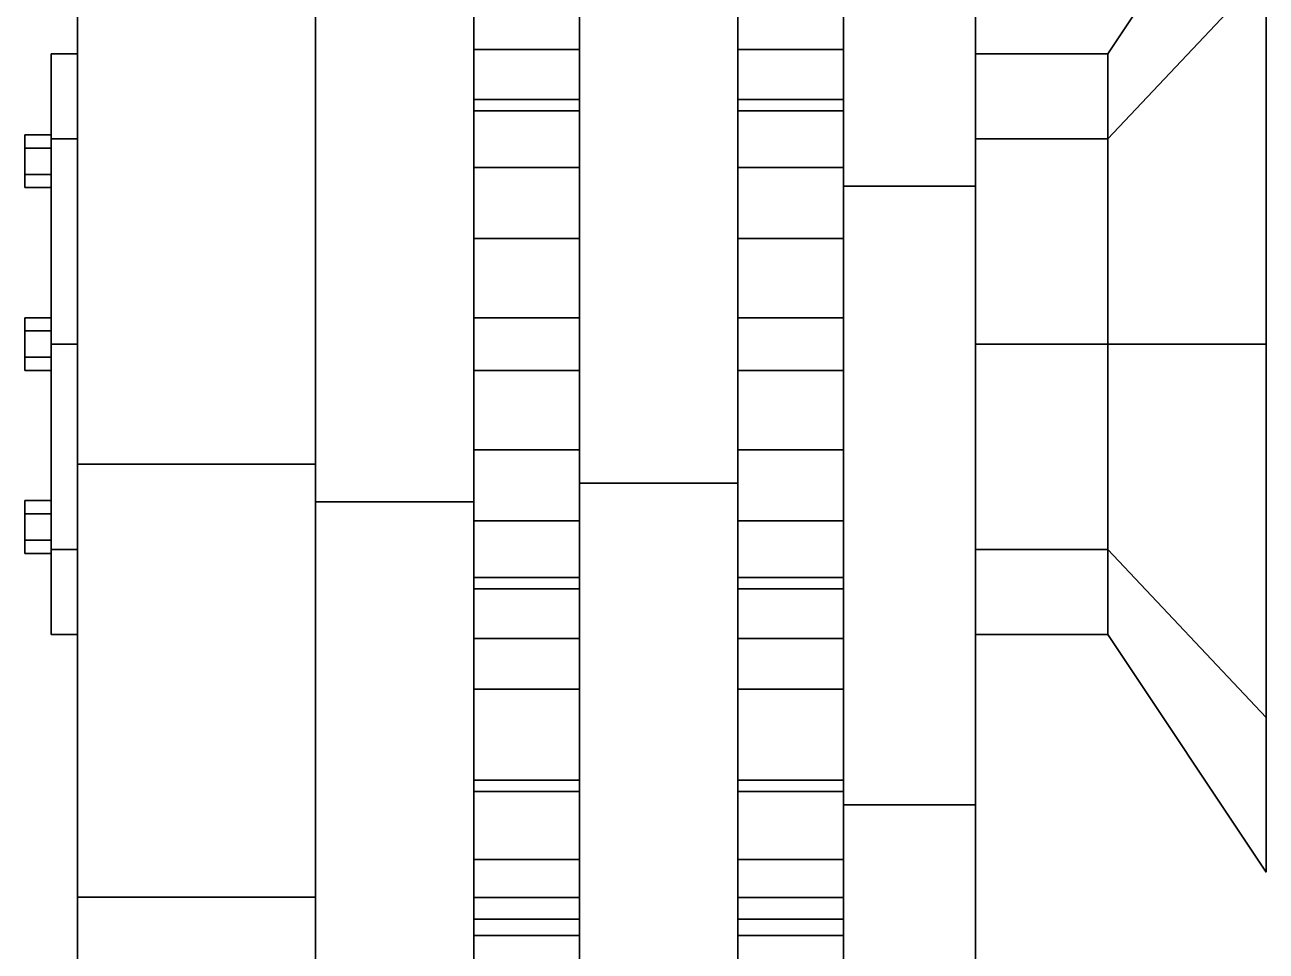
# Model space of a CAD drawing. Extents: x -1.19 to 1.19, y -0.47 to 0.47.
# Drawn here: x -1.19 to -0.72, y -0.23 to 0.121 of the extents above; entities that cross this region are included whole.
import ezdxf

# ---------------------------------------------------------------- set-up
doc = ezdxf.new("R2010")
doc.units = 0
doc.layers.add('WHEELS', color=2, linetype='CONTINUOUS')

msp = doc.modelspace()

# ---------------------------------------------------------------- linework, layer by layer
at = {"layer": 'WHEELS'}
for points in [[(-0.83, 0.11), (-0.83, 0.07778, -0.07778), (-0.83, 0.27504, -0.31741), (-0.83, 0.40299, -0.11833)], [(-0.83, 0.11), (-0.83, 0.11), (-0.83, 0.40299, -0.11833), (-0.83, 0.40299, 0.11833)], [(-0.83, 0.07778, 0.07778), (-0.83, 0.11), (-0.83, 0.40299, 0.11833), (-0.83, 0.27504, 0.31741)], [(-1.17, 0.07778, -0.07778), (-1.17, 0.11), (-1.17, 0.32), (-1.17, 0.2692, -0.17301)], [(-1.17, 0.11), (-1.17, 0.07778, 0.07778), (-1.17, 0.2692, 0.17301), (-1.17, 0.32)], [(-0.83, 0.27504, -0.31741), (-0.83, 0.05977, -0.41573), (-0.88, 0.05977, -0.41573), (-0.88, 0.27504, -0.31741)], [(-0.88, 0.27504, -0.31741), (-0.88, 0.05977, -0.41573), (-0.88, 0.22406, -0.36715), (-0.88, 0.24089, -0.35633)], [(-0.83, 0.05977, 0.41573), (-0.83, 0.27504, 0.31741), (-0.88, 0.27504, 0.31741), (-0.88, 0.05977, 0.41573)], [(-0.88, 0.05977, 0.41573), (-0.88, 0.27504, 0.31741), (-0.88, 0.13074, 0.40976), (-0.88, 0.11155, 0.4154)], [(-0.83, 0.07778, -0.07778), (-0.83, 0, -0.11), (-0.83, 0.05977, -0.41573), (-0.83, 0.27504, -0.31741)], [(-0.83, 0, 0.11), (-0.83, 0.07778, 0.07778), (-0.83, 0.27504, 0.31741), (-0.83, 0.05977, 0.41573)], [(-1.17, 0, -0.11), (-1.17, 0.07778, -0.07778), (-1.17, 0.2692, -0.17301), (-1.17, 0.13293, -0.29108)], [(-1.17, 0.07778, 0.07778), (-1.17, 0.07778, 0.07778), (-1.17, 0.13293, 0.29108), (-1.17, 0.2692, 0.17301)], [(-0.92, 0.24089, -0.35633), (-0.92, 0.22406, -0.36715), (-0.92, 0.05266, -0.36623), (-0.92, 0.2423, -0.27963)], [(-0.92, 0.11155, 0.4154), (-0.92, 0.13074, 0.40976), (-0.92, 0.2423, 0.27963), (-0.92, 0.05266, 0.36623)], [(-0.92, 0.22406, -0.36715), (-0.92, 0.13074, -0.40976), (-0.92, 0.05266, -0.36623)], [(-0.88, 0.22406, -0.36715), (-0.88, 0.05977, -0.41573), (-0.88, 0.05977, -0.41573), (-0.88, 0.13074, -0.40976)], [(-0.78, 0.11), (-0.78, 0.07778, 0.07778), (-0.72, 0.14142, 0.14142), (-0.72, 0.2)], [(-0.78, 0.07778, -0.07778), (-0.78, 0.11), (-0.72, 0.2), (-0.72, 0.14142, -0.14142)], [(-1.08, -0.04554, -0.31674), (-1.08, 0.13293, -0.29108), (-1.08, 0.17447, -0.38205), (-1.08, -0.05977, -0.41573)], [(-1.08, -0.05977, -0.41573), (-1.08, 0.17447, -0.38205), (-1.02, 0.17447, -0.38205), (-1.02, -0.05977, -0.41573)], [(-1.08, 0.17447, 0.38205), (-1.08, -0.05977, 0.41573), (-1.02, -0.05977, 0.41573), (-1.02, 0.17447, 0.38205)], [(-1.08, 0.13293, 0.29108), (-1.08, -0.04554, 0.31674), (-1.08, -0.05977, 0.41573), (-1.08, 0.17447, 0.38205)], [(-1.02, 0.01, -0.43), (-1.02, 0.17447, -0.38205), (-1.02, 0.17447, -0.38205), (-1.02, 0.11155, -0.4154)], [(-1.02, 0.17447, -0.38205), (-1.02, 0.17447, -0.38205), (-1.02, 0.13074, -0.40976), (-1.02, 0.11155, -0.4154)], [(-1.02, -0.05977, -0.41573), (-1.02, 0.17447, -0.38205), (-1.02, 0.01, -0.43), (-1.02, -0.01, -0.43)], [(-1.02, 0.17447, 0.38205), (-1.02, -0.05977, 0.41573), (-1.02, 0.11155, 0.4154), (-1.02, 0.13074, 0.40976)], [(-0.98, -0.05266, -0.36623), (-0.98, 0.1537, -0.33656), (-0.92, 0.1537, -0.33656), (-0.92, -0.05266, -0.36623)], [(-0.98, -0.01, -0.43), (-0.98, 0.01, -0.43), (-0.98, 0.1537, -0.33656), (-0.98, -0.05266, -0.36623)], [(-0.98, 0.01, -0.43), (-0.98, 0.11155, -0.4154), (-0.98, 0.1537, -0.33656)], [(-0.98, 0.11155, -0.4154), (-0.98, 0.13074, -0.40976), (-0.98, 0.1537, -0.33656)], [(-0.98, 0.13074, 0.40976), (-0.98, 0.11155, 0.4154), (-0.98, -0.05266, 0.36623), (-0.98, 0.1537, 0.33656)], [(-0.98, 0.1537, 0.33656), (-0.98, -0.05266, 0.36623), (-0.92, -0.05266, 0.36623), (-0.92, 0.1537, 0.33656)], [(-0.78, 0.07778, 0.07778), (-0.78, 0, 0.11), (-0.72, 0, 0.2), (-0.72, 0.14142, 0.14142)], [(-0.78, 0, -0.11), (-0.78, 0.07778, -0.07778), (-0.72, 0.14142, -0.14142), (-0.72, 0, -0.2)], [(-1.17, 0, -0.11), (-1.17, 0, -0.11), (-1.17, 0.13293, -0.29108), (-1.17, -0.04554, -0.31674)], [(-1.17, -0.04554, -0.31674), (-1.17, 0.13293, -0.29108), (-1.08, 0.13293, -0.29108), (-1.08, -0.04554, -0.31674)], [(-1.17, 0.13293, 0.29108), (-1.17, -0.04554, 0.31674), (-1.08, -0.04554, 0.31674), (-1.08, 0.13293, 0.29108)], [(-1.17, 0.07778, 0.07778), (-1.17, 0, 0.11), (-1.17, -0.04554, 0.31674), (-1.17, 0.13293, 0.29108)], [(-1.02, 0.11155, -0.4154), (-1.02, 0.13074, -0.40976), (-0.98, 0.13074, -0.40976), (-0.98, 0.11155, -0.4154)], [(-1.02, 0.13074, 0.40976), (-1.02, 0.11155, 0.4154), (-0.98, 0.11155, 0.4154), (-0.98, 0.13074, 0.40976)], [(-0.88, 0.13074, -0.40976), (-0.88, 0.11155, -0.4154), (-0.92, 0.11155, -0.4154), (-0.92, 0.13074, -0.40976)], [(-0.92, 0.13074, -0.40976), (-0.92, 0.11155, -0.4154), (-0.92, 0.05266, -0.36623)], [(-0.88, 0.11155, 0.4154), (-0.88, 0.13074, 0.40976), (-0.92, 0.13074, 0.40976), (-0.92, 0.11155, 0.4154)], [(-0.88, 0.05977, -0.41573), (-0.88, 0.05977, -0.41573), (-0.88, 0.11155, -0.4154), (-0.88, 0.13074, -0.40976)], [(-1.17, 0.11), (-1.17, 0.07778, -0.07778), (-1.18, 0.07778, -0.07778), (-1.18, 0.11)], [(-1.17, 0.07778, 0.07778), (-1.17, 0.11), (-1.18, 0.11), (-1.18, 0.07778, 0.07778)], [(-1.18, 0.11), (-1.18, 0.07778, -0.07778), (-1.18, 0.07428, -0.04866), (-1.18, 0.07928, -0.04)], [(-1.18, 0.07428, 0.03134), (-1.18, 0.11), (-1.18, 0.07928, -0.04), (-1.18, 0.07428, -0.03134)], [(-1.18, 0.11), (-1.18, 0.11), (-1.18, 0.07428, 0.03134), (-1.18, 0.07928, 0.04)], [(-1.18, 0.07778, 0.07778), (-1.18, 0.07778, 0.07778), (-1.18, 0.11), (-1.18, 0.07928, 0.04)], [(-1.02, 0.0884, -0.44304), (-1.02, 0.11155, -0.4154), (-0.98, 0.11155, -0.4154), (-0.98, 0.0884, -0.44304)], [(-1.02, 0.04, -0.45), (-1.02, 0.01, -0.43), (-1.02, 0.11155, -0.4154), (-1.02, 0.0884, -0.44304)], [(-1.02, 0.11155, 0.4154), (-1.02, -0.05977, 0.41573), (-1.02, -0.05977, 0.41573), (-1.02, 0.01, 0.43)], [(-1.02, 0.0884, 0.44304), (-1.02, 0.11155, 0.4154), (-1.02, 0.01, 0.43), (-1.02, 0.04, 0.45)], [(-1.02, 0.11155, 0.4154), (-1.02, 0.0884, 0.44304), (-0.98, 0.0884, 0.44304), (-0.98, 0.11155, 0.4154)], [(-0.98, 0.04, -0.45), (-0.98, 0.0884, -0.44304), (-0.98, 0.11155, -0.4154), (-0.98, 0.01, -0.43)], [(-0.98, 0.11155, 0.4154), (-0.98, 0.01, 0.43), (-0.98, -0.05266, 0.36623)], [(-0.98, 0.0884, 0.44304), (-0.98, 0.04, 0.45), (-0.98, 0.01, 0.43), (-0.98, 0.11155, 0.4154)], [(-0.88, 0.11155, -0.4154), (-0.88, 0.0884, -0.44304), (-0.92, 0.0884, -0.44304), (-0.92, 0.11155, -0.4154)], [(-0.92, 0.11155, -0.4154), (-0.92, 0.0884, -0.44304), (-0.92, 0.05266, -0.36623)], [(-0.88, 0.0884, 0.44304), (-0.88, 0.11155, 0.4154), (-0.92, 0.11155, 0.4154), (-0.92, 0.0884, 0.44304)], [(-0.92, 0.0884, 0.44304), (-0.92, 0.0884, 0.44304), (-0.92, 0.11155, 0.4154), (-0.92, 0.05266, 0.36623)], [(-0.88, 0.05977, -0.41573), (-0.88, 0.05977, -0.41573), (-0.88, 0.0884, -0.44304), (-0.88, 0.11155, -0.4154)], [(-0.88, 0.05977, 0.41573), (-0.88, 0.05977, 0.41573), (-0.88, 0.11155, 0.4154), (-0.88, 0.0884, 0.44304)], [(-0.83, 0.07778, -0.07778), (-0.83, 0.11), (-0.78, 0.11), (-0.78, 0.07778, -0.07778)], [(-0.83, 0.11), (-0.83, 0.07778, 0.07778), (-0.78, 0.07778, 0.07778), (-0.78, 0.11)], [(-1.02, 0.06689, -0.46522), (-1.02, 0.09269, -0.45764), (-0.98, 0.09269, -0.45764), (-0.98, 0.06689, -0.46522)], [(-1.02, 0.09269, -0.45764), (-1.02, 0.0884, -0.44304), (-0.98, 0.0884, -0.44304), (-0.98, 0.09269, -0.45764)], [(-1.02, 0.06689, -0.46522), (-1.02, 0.04, -0.46522), (-1.02, 0.09269, -0.45764), (-1.02, 0.06689, -0.46522)], [(-1.02, 0.04, -0.46522), (-1.02, 0.04, -0.45), (-1.02, 0.0884, -0.44304), (-1.02, 0.09269, -0.45764)], [(-1.02, 0.09269, 0.45764), (-1.02, 0.0884, 0.44304), (-1.02, 0.04, 0.45), (-1.02, 0.04, 0.46522)], [(-1.02, 0.06689, 0.46522), (-1.02, 0.09269, 0.45764), (-1.02, 0.04, 0.46522), (-1.02, 0.06689, 0.46522)], [(-1.02, 0.0884, 0.44304), (-1.02, 0.09269, 0.45764), (-0.98, 0.09269, 0.45764), (-0.98, 0.0884, 0.44304)], [(-1.02, 0.09269, 0.45764), (-1.02, 0.06689, 0.46522), (-0.98, 0.06689, 0.46522), (-0.98, 0.09269, 0.45764)], [(-0.98, 0.04, -0.46522), (-0.98, 0.06689, -0.46522), (-0.98, 0.06689, -0.46522), (-0.98, 0.09269, -0.45764)], [(-0.98, 0.04, -0.46522), (-0.98, 0.09269, -0.45764), (-0.98, 0.0884, -0.44304), (-0.98, 0.04, -0.45)], [(-0.98, 0.09269, 0.45764), (-0.98, 0.04, 0.46522), (-0.98, 0.04, 0.45), (-0.98, 0.0884, 0.44304)], [(-0.98, 0.09269, 0.45764), (-0.98, 0.06689, 0.46522), (-0.98, 0.06689, 0.46522), (-0.98, 0.04, 0.46522)], [(-0.88, 0.0884, -0.44304), (-0.88, 0.09269, -0.45764), (-0.92, 0.09269, -0.45764), (-0.92, 0.0884, -0.44304)], [(-0.92, 0.09269, -0.45764), (-0.92, 0.06689, -0.46522), (-0.92, 0.05266, -0.36623), (-0.92, 0.0884, -0.44304)], [(-0.88, 0.09269, -0.45764), (-0.88, 0.06689, -0.46522), (-0.92, 0.06689, -0.46522), (-0.92, 0.09269, -0.45764)], [(-0.88, 0.09269, 0.45764), (-0.88, 0.0884, 0.44304), (-0.92, 0.0884, 0.44304), (-0.92, 0.09269, 0.45764)], [(-0.92, 0.06689, 0.46522), (-0.92, 0.09269, 0.45764), (-0.92, 0.0884, 0.44304), (-0.92, 0.05266, 0.36623)], [(-0.88, 0.06689, 0.46522), (-0.88, 0.09269, 0.45764), (-0.92, 0.09269, 0.45764), (-0.92, 0.06689, 0.46522)], [(-0.88, 0.0884, -0.44304), (-0.88, 0.05977, -0.41573), (-0.88, 0.06689, -0.46522), (-0.88, 0.09269, -0.45764)], [(-0.88, 0.06689, 0.46522), (-0.88, 0.05977, 0.41573), (-0.88, 0.0884, 0.44304), (-0.88, 0.09269, 0.45764)], [(-1.18, 0.07428, -0.03134), (-1.18, 0.07928, -0.04), (-1.19, 0.07928, -0.04), (-1.19, 0.07428, -0.03134)], [(-1.18, 0.07928, -0.04), (-1.18, 0.07428, -0.04866), (-1.19, 0.07428, -0.04866), (-1.19, 0.07928, -0.04)], [(-1.19, 0.06428, -0.04866), (-1.19, 0.07428, -0.03134), (-1.19, 0.07928, -0.04), (-1.19, 0.07428, -0.04866)], [(-1.18, 0.07428, 0.04866), (-1.18, 0.07928, 0.04), (-1.19, 0.07928, 0.04), (-1.19, 0.07428, 0.04866)], [(-1.18, 0.07928, 0.04), (-1.18, 0.07428, 0.03134), (-1.19, 0.07428, 0.03134), (-1.19, 0.07928, 0.04)], [(-1.19, 0.07428, 0.03134), (-1.19, 0.06428, 0.04866), (-1.19, 0.07428, 0.04866), (-1.19, 0.07928, 0.04)], [(-1.18, 0.07778, 0.07778), (-1.18, 0.07778, 0.07778), (-1.18, 0.07928, 0.04), (-1.18, 0.07428, 0.04866)], [(-1.17, 0.07778, -0.07778), (-1.17, 0, -0.11), (-1.18, 0, -0.11), (-1.18, 0.07778, -0.07778)], [(-1.17, 0, 0.11), (-1.17, 0.07778, 0.07778), (-1.18, 0.07778, 0.07778), (-1.18, 0, 0.11)], [(-1.18, 0.07778, -0.07778), (-1.18, 0, -0.11), (-1.18, 0.06428, -0.04866), (-1.18, 0.07428, -0.04866)], [(-1.18, 0.07778, 0.07778), (-1.18, 0.07428, 0.04866), (-1.18, 0.06428, 0.04866), (-1.18, 0.01, 0.08)], [(-1.18, 0, 0.11), (-1.18, 0.07778, 0.07778), (-1.18, 0.01, 0.08), (-1.18, 0.005, 0.08866)], [(-0.83, 0, -0.11), (-0.83, 0.07778, -0.07778), (-0.78, 0.07778, -0.07778), (-0.78, 0, -0.11)], [(-0.83, 0.07778, 0.07778), (-0.83, 0, 0.11), (-0.78, 0, 0.11), (-0.78, 0.07778, 0.07778)], [(-1.18, 0.07428, -0.04866), (-1.18, 0.06428, -0.04866), (-1.19, 0.06428, -0.04866), (-1.19, 0.07428, -0.04866)], [(-1.18, 0.06428, -0.03134), (-1.18, 0.07428, -0.03134), (-1.19, 0.07428, -0.03134), (-1.19, 0.06428, -0.03134)], [(-1.19, 0.05928, -0.04), (-1.19, 0.06428, -0.03134), (-1.19, 0.07428, -0.03134), (-1.19, 0.06428, -0.04866)], [(-1.18, 0.06428, 0.04866), (-1.18, 0.07428, 0.04866), (-1.19, 0.07428, 0.04866), (-1.19, 0.06428, 0.04866)], [(-1.18, 0.07428, 0.03134), (-1.18, 0.06428, 0.03134), (-1.19, 0.06428, 0.03134), (-1.19, 0.07428, 0.03134)], [(-1.19, 0.06428, 0.03134), (-1.19, 0.05928, 0.04), (-1.19, 0.06428, 0.04866), (-1.19, 0.07428, 0.03134)], [(-1.18, 0.06428, 0.03134), (-1.18, 0.07428, 0.03134), (-1.18, 0.07428, -0.03134), (-1.18, 0.06428, -0.03134)], [(-1.02, 0.04, -0.46522), (-1.02, 0.06689, -0.46522), (-0.98, 0.06689, -0.46522), (-0.98, 0.04, -0.46522)], [(-1.02, 0.06689, 0.46522), (-1.02, 0.04, 0.46522), (-0.98, 0.04, 0.46522), (-0.98, 0.06689, 0.46522)], [(-0.92, 0.06689, -0.46522), (-0.92, 0.04, -0.46522), (-0.92, 0.04, -0.45), (-0.92, 0.05266, -0.36623)], [(-0.88, 0.06689, -0.46522), (-0.88, 0.04, -0.46522), (-0.92, 0.04, -0.46522), (-0.92, 0.06689, -0.46522)], [(-0.88, 0.04, 0.46522), (-0.88, 0.06689, 0.46522), (-0.92, 0.06689, 0.46522), (-0.92, 0.04, 0.46522)], [(-0.92, 0.04, 0.46522), (-0.92, 0.06689, 0.46522), (-0.92, 0.05266, 0.36623), (-0.92, 0.04, 0.45)], [(-0.88, 0.06689, -0.46522), (-0.88, 0.05977, -0.41573), (-0.88, 0.04, -0.45), (-0.88, 0.04, -0.46522)], [(-0.88, 0.04, 0.45), (-0.88, 0.05977, 0.41573), (-0.88, 0.06689, 0.46522), (-0.88, 0.04, 0.46522)], [(-1.18, 0.06428, -0.04866), (-1.18, 0.05928, -0.04), (-1.19, 0.05928, -0.04), (-1.19, 0.06428, -0.04866)], [(-1.18, 0.05928, -0.04), (-1.18, 0.06428, -0.03134), (-1.19, 0.06428, -0.03134), (-1.19, 0.05928, -0.04)], [(-1.18, 0.06428, 0.03134), (-1.18, 0.05928, 0.04), (-1.19, 0.05928, 0.04), (-1.19, 0.06428, 0.03134)], [(-1.18, 0.05928, 0.04), (-1.18, 0.06428, 0.04866), (-1.19, 0.06428, 0.04866), (-1.19, 0.05928, 0.04)], [(-1.18, 0.05928, -0.04), (-1.18, 0.06428, -0.04866), (-1.18, 0.01, -0.08), (-1.18, 0.005, -0.07134)], [(-1.18, 0.06428, -0.04866), (-1.18, 0, -0.11), (-1.18, 0.005, -0.08866), (-1.18, 0.01, -0.08)], [(-1.18, 0.05928, 0.04), (-1.18, 0.06428, 0.03134), (-1.18, 0.06428, -0.03134), (-1.18, 0.05928, -0.04)], [(-1.18, 0.06428, 0.04866), (-1.18, 0.05928, 0.04), (-1.18, 0.005, 0.07134), (-1.18, 0.01, 0.08)], [(-1.18, 0.05928, 0.04), (-1.18, 0.05928, -0.04), (-1.18, 0.005, -0.07134), (-1.18, 0.05928, 0.04)], [(-1.18, -0.05928, -0.04), (-1.18, 0.05928, 0.04), (-1.18, 0.005, -0.07134), (-1.18, -0.005, -0.07134)], [(-1.18, 0.05928, 0.04), (-1.18, -0.05928, -0.04), (-1.18, -0.005, 0.07134), (-1.18, 0.005, 0.07134)], [(-0.83, 0.05977, -0.41573), (-0.83, -0.17447, -0.38205), (-0.88, -0.17447, -0.38205), (-0.88, 0.05977, -0.41573)], [(-0.88, 0.05977, -0.41573), (-0.88, 0.05977, -0.41573), (-0.88, 0.01, -0.43), (-0.88, 0.04, -0.45)], [(-0.88, 0.05977, -0.41573), (-0.88, -0.17447, -0.38205), (-0.88, -0.01, -0.43), (-0.88, 0.01, -0.43)], [(-0.83, -0.17447, 0.38205), (-0.83, 0.05977, 0.41573), (-0.88, 0.05977, 0.41573), (-0.88, -0.17447, 0.38205)], [(-0.88, -0.11155, 0.4154), (-0.88, 0.05977, 0.41573), (-0.88, 0.05977, 0.41573), (-0.88, -0.01, 0.43)], [(-0.88, 0.05977, 0.41573), (-0.88, 0.05977, 0.41573), (-0.88, 0.04, 0.45), (-0.88, 0.01, 0.43)], [(-0.88, 0.05977, 0.41573), (-0.88, 0.05977, 0.41573), (-0.88, 0.01, 0.43), (-0.88, -0.01, 0.43)], [(-0.88, -0.17447, 0.38205), (-0.88, 0.05977, 0.41573), (-0.88, -0.11155, 0.4154), (-0.88, -0.13074, 0.40976)], [(-0.83, 0, -0.11), (-0.83, -0.07778, -0.07778), (-0.83, -0.17447, -0.38205), (-0.83, 0.05977, -0.41573)], [(-0.83, -0.07778, 0.07778), (-0.83, 0, 0.11), (-0.83, 0.05977, 0.41573), (-0.83, -0.17447, 0.38205)], [(-0.92, 0.04, -0.45), (-0.92, 0.04, -0.45), (-0.92, 0.01, -0.43), (-0.92, 0.05266, -0.36623)], [(-0.92, 0.01, -0.43), (-0.92, -0.01, -0.43), (-0.92, -0.1537, -0.33656), (-0.92, 0.05266, -0.36623)], [(-0.92, -0.13074, 0.40976), (-0.92, -0.11155, 0.4154), (-0.92, 0.05266, 0.36623), (-0.92, -0.1537, 0.33656)], [(-0.92, -0.11155, 0.4154), (-0.92, -0.01, 0.43), (-0.92, 0.05266, 0.36623)], [(-0.92, -0.01, 0.43), (-0.92, 0.01, 0.43), (-0.92, 0.05266, 0.36623)], [(-0.92, 0.01, 0.43), (-0.92, 0.04, 0.45), (-0.92, 0.05266, 0.36623)], [(-1.02, 0.01, -0.43), (-1.02, 0.04, -0.45), (-0.98, 0.04, -0.45), (-0.98, 0.01, -0.43)], [(-1.02, 0.04, -0.45), (-1.02, 0.04, -0.46522), (-0.98, 0.04, -0.46522), (-0.98, 0.04, -0.45)], [(-1.02, 0.04, 0.45), (-1.02, 0.01, 0.43), (-0.98, 0.01, 0.43), (-0.98, 0.04, 0.45)], [(-1.02, 0.04, 0.46522), (-1.02, 0.04, 0.45), (-0.98, 0.04, 0.45), (-0.98, 0.04, 0.46522)], [(-0.88, 0.04, -0.45), (-0.88, 0.01, -0.43), (-0.92, 0.01, -0.43), (-0.92, 0.04, -0.45)], [(-0.88, 0.04, -0.46522), (-0.88, 0.04, -0.45), (-0.92, 0.04, -0.45), (-0.92, 0.04, -0.46522)], [(-0.88, 0.01, 0.43), (-0.88, 0.04, 0.45), (-0.92, 0.04, 0.45), (-0.92, 0.01, 0.43)], [(-0.88, 0.04, 0.45), (-0.88, 0.04, 0.46522), (-0.92, 0.04, 0.46522), (-0.92, 0.04, 0.45)], [(-1.18, 0.01, -0.08), (-1.18, 0.005, -0.08866), (-1.19, 0.005, -0.08866), (-1.19, 0.01, -0.08)], [(-1.18, 0.005, -0.07134), (-1.18, 0.01, -0.08), (-1.19, 0.01, -0.08), (-1.19, 0.005, -0.07134)], [(-1.19, -0.005, -0.07134), (-1.19, 0.005, -0.07134), (-1.19, 0.01, -0.08), (-1.19, -0.01, -0.08)], [(-1.19, -0.01, -0.08), (-1.19, 0.01, -0.08), (-1.19, 0.005, -0.08866), (-1.19, -0.005, -0.08866)], [(-1.19, 0.01, 0.08), (-1.19, -0.01, 0.08), (-1.19, -0.005, 0.08866), (-1.19, 0.005, 0.08866)], [(-1.19, 0.005, 0.07134), (-1.19, -0.005, 0.07134), (-1.19, -0.01, 0.08), (-1.19, 0.01, 0.08)], [(-1.18, 0.01, 0.08), (-1.18, 0.005, 0.07134), (-1.19, 0.005, 0.07134), (-1.19, 0.01, 0.08)], [(-1.18, 0.005, 0.08866), (-1.18, 0.01, 0.08), (-1.19, 0.01, 0.08), (-1.19, 0.005, 0.08866)], [(-1.02, -0.01, -0.43), (-1.02, 0.01, -0.43), (-0.98, 0.01, -0.43), (-0.98, -0.01, -0.43)], [(-1.02, -0.05977, 0.41573), (-1.02, -0.05977, 0.41573), (-1.02, -0.01, 0.43), (-1.02, 0.01, 0.43)], [(-1.02, 0.01, 0.43), (-1.02, -0.01, 0.43), (-0.98, -0.01, 0.43), (-0.98, 0.01, 0.43)], [(-0.98, 0.01, 0.43), (-0.98, -0.01, 0.43), (-0.98, -0.05266, 0.36623)], [(-0.88, 0.01, -0.43), (-0.88, -0.01, -0.43), (-0.92, -0.01, -0.43), (-0.92, 0.01, -0.43)], [(-0.88, -0.01, 0.43), (-0.88, 0.01, 0.43), (-0.92, 0.01, 0.43), (-0.92, -0.01, 0.43)], [(-1.18, 0.005, -0.08866), (-1.18, -0.005, -0.08866), (-1.19, -0.005, -0.08866), (-1.19, 0.005, -0.08866)], [(-1.18, -0.005, -0.07134), (-1.18, 0.005, -0.07134), (-1.19, 0.005, -0.07134), (-1.19, -0.005, -0.07134)], [(-1.18, 0.005, 0.07134), (-1.18, -0.005, 0.07134), (-1.19, -0.005, 0.07134), (-1.19, 0.005, 0.07134)], [(-1.18, -0.005, 0.08866), (-1.18, 0.005, 0.08866), (-1.19, 0.005, 0.08866), (-1.19, -0.005, 0.08866)], [(-1.18, 0, -0.11), (-1.18, 0, -0.11), (-1.18, -0.005, -0.08866), (-1.18, 0.005, -0.08866)], [(-1.18, 0, 0.11), (-1.18, 0, 0.11), (-1.18, 0.005, 0.08866), (-1.18, -0.005, 0.08866)], [(-0.78, 0, 0.11), (-0.78, -0.07778, 0.07778), (-0.72, -0.14142, 0.14142), (-0.72, 0, 0.2)], [(-0.78, -0.07778, -0.07778), (-0.78, 0, -0.11), (-0.72, 0, -0.2), (-0.72, -0.14142, -0.14142)], [(-1.17, 0, -0.11), (-1.17, -0.07778, -0.07778), (-1.18, -0.07778, -0.07778), (-1.18, 0, -0.11)], [(-1.17, -0.07778, 0.07778), (-1.17, 0, 0.11), (-1.18, 0, 0.11), (-1.18, -0.07778, 0.07778)], [(-1.18, 0, 0.11), (-1.18, 0, 0.11), (-1.18, -0.05928, 0.04), (-1.18, -0.06428, 0.04866)], [(-1.18, -0.05928, 0.04), (-1.18, 0, 0.11), (-1.18, -0.005, 0.08866), (-1.18, -0.01, 0.08)], [(-1.18, -0.07778, 0.07778), (-1.18, 0, 0.11), (-1.18, -0.06428, 0.04866), (-1.18, -0.07428, 0.04866)], [(-1.18, 0, -0.11), (-1.18, -0.07778, -0.07778), (-1.18, -0.01, -0.08), (-1.18, -0.005, -0.08866)], [(-1.17, -0.07778, -0.07778), (-1.17, 0, -0.11), (-1.17, -0.04554, -0.31674), (-1.17, -0.20956, -0.24184)], [(-1.17, 0, 0.11), (-1.17, -0.07778, 0.07778), (-1.17, -0.20956, 0.24184), (-1.17, -0.04554, 0.31674)], [(-0.83, -0.07778, -0.07778), (-0.83, 0, -0.11), (-0.78, 0, -0.11), (-0.78, -0.07778, -0.07778)], [(-0.83, 0, 0.11), (-0.83, -0.07778, 0.07778), (-0.78, -0.07778, 0.07778), (-0.78, 0, 0.11)], [(-1.18, -0.005, -0.08866), (-1.18, -0.01, -0.08), (-1.19, -0.01, -0.08), (-1.19, -0.005, -0.08866)], [(-1.18, -0.01, -0.08), (-1.18, -0.005, -0.07134), (-1.19, -0.005, -0.07134), (-1.19, -0.01, -0.08)], [(-1.18, -0.005, 0.07134), (-1.18, -0.01, 0.08), (-1.19, -0.01, 0.08), (-1.19, -0.005, 0.07134)], [(-1.18, -0.01, 0.08), (-1.18, -0.005, 0.08866), (-1.19, -0.005, 0.08866), (-1.19, -0.01, 0.08)], [(-1.18, -0.05928, -0.04), (-1.18, -0.05928, 0.04), (-1.18, -0.01, 0.08), (-1.18, -0.005, 0.07134)], [(-1.18, -0.06428, -0.04866), (-1.18, -0.05928, -0.04), (-1.18, -0.005, -0.07134), (-1.18, -0.01, -0.08)], [(-1.18, -0.07778, -0.07778), (-1.18, -0.07428, -0.04866), (-1.18, -0.06428, -0.04866), (-1.18, -0.01, -0.08)], [(-1.02, -0.04, -0.45), (-1.02, -0.01, -0.43), (-0.98, -0.01, -0.43), (-0.98, -0.04, -0.45)], [(-1.02, -0.05977, -0.41573), (-1.02, -0.05977, -0.41573), (-1.02, -0.01, -0.43), (-1.02, -0.04, -0.45)], [(-1.02, -0.05977, 0.41573), (-1.02, -0.05977, 0.41573), (-1.02, -0.04, 0.45), (-1.02, -0.01, 0.43)], [(-1.02, -0.01, 0.43), (-1.02, -0.04, 0.45), (-0.98, -0.04, 0.45), (-0.98, -0.01, 0.43)], [(-0.98, -0.04, -0.45), (-0.98, -0.04, -0.45), (-0.98, -0.01, -0.43), (-0.98, -0.05266, -0.36623)], [(-0.98, -0.01, 0.43), (-0.98, -0.04, 0.45), (-0.98, -0.05266, 0.36623)], [(-0.88, -0.01, -0.43), (-0.88, -0.04, -0.45), (-0.92, -0.04, -0.45), (-0.92, -0.01, -0.43)], [(-0.92, -0.01, -0.43), (-0.92, -0.11155, -0.4154), (-0.92, -0.1537, -0.33656)], [(-0.92, -0.04, -0.45), (-0.92, -0.0884, -0.44304), (-0.92, -0.11155, -0.4154), (-0.92, -0.01, -0.43)], [(-0.92, -0.0884, 0.44304), (-0.92, -0.04, 0.45), (-0.92, -0.01, 0.43), (-0.92, -0.11155, 0.4154)], [(-0.88, -0.04, 0.45), (-0.88, -0.01, 0.43), (-0.92, -0.01, 0.43), (-0.92, -0.04, 0.45)], [(-0.88, -0.01, -0.43), (-0.88, -0.17447, -0.38205), (-0.88, -0.17447, -0.38205), (-0.88, -0.11155, -0.4154)], [(-0.88, -0.04, -0.45), (-0.88, -0.01, -0.43), (-0.88, -0.11155, -0.4154), (-0.88, -0.0884, -0.44304)], [(-0.88, -0.0884, 0.44304), (-0.88, -0.11155, 0.4154), (-0.88, -0.01, 0.43), (-0.88, -0.04, 0.45)], [(-1.02, -0.06689, -0.46522), (-1.02, -0.04, -0.46522), (-0.98, -0.04, -0.46522), (-0.98, -0.06689, -0.46522)], [(-1.02, -0.04, -0.46522), (-1.02, -0.04, -0.45), (-0.98, -0.04, -0.45), (-0.98, -0.04, -0.46522)], [(-1.02, -0.06689, -0.46522), (-1.02, -0.05977, -0.41573), (-1.02, -0.04, -0.45), (-1.02, -0.04, -0.46522)], [(-1.02, -0.04, 0.45), (-1.02, -0.05977, 0.41573), (-1.02, -0.06689, 0.46522), (-1.02, -0.04, 0.46522)], [(-1.02, -0.04, 0.45), (-1.02, -0.04, 0.46522), (-0.98, -0.04, 0.46522), (-0.98, -0.04, 0.45)], [(-1.02, -0.04, 0.46522), (-1.02, -0.06689, 0.46522), (-0.98, -0.06689, 0.46522), (-0.98, -0.04, 0.46522)], [(-0.98, -0.06689, -0.46522), (-0.98, -0.04, -0.46522), (-0.98, -0.04, -0.45), (-0.98, -0.05266, -0.36623)], [(-0.98, -0.04, 0.46522), (-0.98, -0.06689, 0.46522), (-0.98, -0.05266, 0.36623), (-0.98, -0.04, 0.45)], [(-0.88, -0.04, -0.45), (-0.88, -0.04, -0.46522), (-0.92, -0.04, -0.46522), (-0.92, -0.04, -0.45)], [(-0.92, -0.04, -0.46522), (-0.92, -0.09269, -0.45764), (-0.92, -0.0884, -0.44304), (-0.92, -0.04, -0.45)], [(-0.92, -0.04, -0.46522), (-0.92, -0.06689, -0.46522), (-0.92, -0.06689, -0.46522), (-0.92, -0.09269, -0.45764)], [(-0.88, -0.04, -0.46522), (-0.88, -0.06689, -0.46522), (-0.92, -0.06689, -0.46522), (-0.92, -0.04, -0.46522)], [(-0.88, -0.06689, 0.46522), (-0.88, -0.04, 0.46522), (-0.92, -0.04, 0.46522), (-0.92, -0.06689, 0.46522)], [(-0.92, -0.09269, 0.45764), (-0.92, -0.06689, 0.46522), (-0.92, -0.06689, 0.46522), (-0.92, -0.04, 0.46522)], [(-0.92, -0.09269, 0.45764), (-0.92, -0.04, 0.46522), (-0.92, -0.04, 0.45), (-0.92, -0.0884, 0.44304)], [(-0.88, -0.04, 0.46522), (-0.88, -0.04, 0.45), (-0.92, -0.04, 0.45), (-0.92, -0.04, 0.46522)], [(-0.88, -0.04, -0.46522), (-0.88, -0.04, -0.45), (-0.88, -0.0884, -0.44304), (-0.88, -0.09269, -0.45764)], [(-0.88, -0.06689, -0.46522), (-0.88, -0.04, -0.46522), (-0.88, -0.09269, -0.45764), (-0.88, -0.06689, -0.46522)], [(-0.88, -0.06689, 0.46522), (-0.88, -0.09269, 0.45764), (-0.88, -0.04, 0.46522), (-0.88, -0.06689, 0.46522)], [(-0.88, -0.09269, 0.45764), (-0.88, -0.0884, 0.44304), (-0.88, -0.04, 0.45), (-0.88, -0.04, 0.46522)], [(-1.17, -0.20956, -0.24184), (-1.17, -0.04554, -0.31674), (-1.08, -0.04554, -0.31674), (-1.08, -0.20956, -0.24184)], [(-1.17, -0.04554, 0.31674), (-1.17, -0.20956, 0.24184), (-1.08, -0.20956, 0.24184), (-1.08, -0.04554, 0.31674)], [(-1.08, -0.20956, -0.24184), (-1.08, -0.04554, -0.31674), (-1.08, -0.05977, -0.41573), (-1.08, -0.27504, -0.31741)], [(-1.08, -0.04554, 0.31674), (-1.08, -0.20956, 0.24184), (-1.08, -0.27504, 0.31741), (-1.08, -0.05977, 0.41573)], [(-0.98, -0.2423, -0.27963), (-0.98, -0.05266, -0.36623), (-0.92, -0.05266, -0.36623), (-0.92, -0.2423, -0.27963)], [(-0.98, -0.24089, -0.35633), (-0.98, -0.22406, -0.36715), (-0.98, -0.05266, -0.36623), (-0.98, -0.2423, -0.27963)], [(-0.98, -0.22406, -0.36715), (-0.98, -0.13074, -0.40976), (-0.98, -0.05266, -0.36623)], [(-0.98, -0.13074, -0.40976), (-0.98, -0.11155, -0.4154), (-0.98, -0.05266, -0.36623)], [(-0.98, -0.11155, -0.4154), (-0.98, -0.0884, -0.44304), (-0.98, -0.05266, -0.36623)], [(-0.98, -0.09269, -0.45764), (-0.98, -0.06689, -0.46522), (-0.98, -0.05266, -0.36623), (-0.98, -0.0884, -0.44304)], [(-0.98, -0.05266, 0.36623), (-0.98, -0.2423, 0.27963), (-0.92, -0.2423, 0.27963), (-0.92, -0.05266, 0.36623)], [(-0.98, -0.11155, 0.4154), (-0.98, -0.13074, 0.40976), (-0.98, -0.2423, 0.27963), (-0.98, -0.05266, 0.36623)], [(-0.98, -0.06689, 0.46522), (-0.98, -0.09269, 0.45764), (-0.98, -0.0884, 0.44304), (-0.98, -0.05266, 0.36623)], [(-0.98, -0.0884, 0.44304), (-0.98, -0.0884, 0.44304), (-0.98, -0.11155, 0.4154), (-0.98, -0.05266, 0.36623)], [(-1.18, -0.06428, 0.04866), (-1.18, -0.05928, 0.04), (-1.19, -0.05928, 0.04), (-1.19, -0.06428, 0.04866)], [(-1.18, -0.05928, 0.04), (-1.18, -0.06428, 0.03134), (-1.19, -0.06428, 0.03134), (-1.19, -0.05928, 0.04)], [(-1.19, -0.05928, 0.04), (-1.19, -0.06428, 0.03134), (-1.19, -0.07428, 0.03134), (-1.19, -0.06428, 0.04866)], [(-1.18, -0.06428, -0.03134), (-1.18, -0.05928, -0.04), (-1.19, -0.05928, -0.04), (-1.19, -0.06428, -0.03134)], [(-1.18, -0.05928, -0.04), (-1.18, -0.06428, -0.04866), (-1.19, -0.06428, -0.04866), (-1.19, -0.05928, -0.04)], [(-1.19, -0.06428, -0.03134), (-1.19, -0.05928, -0.04), (-1.19, -0.06428, -0.04866), (-1.19, -0.07428, -0.03134)], [(-1.18, -0.05928, -0.04), (-1.18, -0.06428, -0.03134), (-1.18, -0.06428, 0.03134), (-1.18, -0.05928, 0.04)], [(-1.08, -0.27504, -0.31741), (-1.08, -0.05977, -0.41573), (-1.02, -0.05977, -0.41573), (-1.02, -0.27504, -0.31741)], [(-1.08, -0.05977, 0.41573), (-1.08, -0.27504, 0.31741), (-1.02, -0.27504, 0.31741), (-1.02, -0.05977, 0.41573)], [(-1.02, -0.22406, -0.36715), (-1.02, -0.05977, -0.41573), (-1.02, -0.05977, -0.41573), (-1.02, -0.13074, -0.40976)], [(-1.02, -0.0884, -0.44304), (-1.02, -0.05977, -0.41573), (-1.02, -0.06689, -0.46522), (-1.02, -0.09269, -0.45764)], [(-1.02, -0.05977, -0.41573), (-1.02, -0.05977, -0.41573), (-1.02, -0.0884, -0.44304), (-1.02, -0.11155, -0.4154)], [(-1.02, -0.05977, -0.41573), (-1.02, -0.05977, -0.41573), (-1.02, -0.11155, -0.4154), (-1.02, -0.13074, -0.40976)], [(-1.02, -0.27504, -0.31741), (-1.02, -0.05977, -0.41573), (-1.02, -0.22406, -0.36715), (-1.02, -0.24089, -0.35633)], [(-1.02, -0.05977, 0.41573), (-1.02, -0.27504, 0.31741), (-1.02, -0.13074, 0.40976), (-1.02, -0.11155, 0.4154)], [(-1.02, -0.05977, 0.41573), (-1.02, -0.05977, 0.41573), (-1.02, -0.11155, 0.4154), (-1.02, -0.0884, 0.44304)], [(-1.02, -0.06689, 0.46522), (-1.02, -0.05977, 0.41573), (-1.02, -0.0884, 0.44304), (-1.02, -0.09269, 0.45764)], [(-1.18, -0.07428, 0.04866), (-1.18, -0.06428, 0.04866), (-1.19, -0.06428, 0.04866), (-1.19, -0.07428, 0.04866)], [(-1.18, -0.06428, 0.03134), (-1.18, -0.07428, 0.03134), (-1.19, -0.07428, 0.03134), (-1.19, -0.06428, 0.03134)], [(-1.19, -0.06428, 0.04866), (-1.19, -0.07428, 0.03134), (-1.19, -0.07928, 0.04), (-1.19, -0.07428, 0.04866)], [(-1.18, -0.06428, -0.04866), (-1.18, -0.07428, -0.04866), (-1.19, -0.07428, -0.04866), (-1.19, -0.06428, -0.04866)], [(-1.18, -0.07428, -0.03134), (-1.18, -0.06428, -0.03134), (-1.19, -0.06428, -0.03134), (-1.19, -0.07428, -0.03134)], [(-1.19, -0.07428, -0.03134), (-1.19, -0.06428, -0.04866), (-1.19, -0.07428, -0.04866), (-1.19, -0.07928, -0.04)], [(-1.18, -0.06428, -0.03134), (-1.18, -0.07428, -0.03134), (-1.18, -0.07428, 0.03134), (-1.18, -0.06428, 0.03134)], [(-1.02, -0.09269, -0.45764), (-1.02, -0.06689, -0.46522), (-0.98, -0.06689, -0.46522), (-0.98, -0.09269, -0.45764)], [(-1.02, -0.06689, 0.46522), (-1.02, -0.09269, 0.45764), (-0.98, -0.09269, 0.45764), (-0.98, -0.06689, 0.46522)], [(-0.88, -0.06689, -0.46522), (-0.88, -0.09269, -0.45764), (-0.92, -0.09269, -0.45764), (-0.92, -0.06689, -0.46522)], [(-0.88, -0.09269, 0.45764), (-0.88, -0.06689, 0.46522), (-0.92, -0.06689, 0.46522), (-0.92, -0.09269, 0.45764)], [(-1.18, -0.07428, 0.03134), (-1.18, -0.07928, 0.04), (-1.19, -0.07928, 0.04), (-1.19, -0.07428, 0.03134)], [(-1.18, -0.07928, 0.04), (-1.18, -0.07428, 0.04866), (-1.19, -0.07428, 0.04866), (-1.19, -0.07928, 0.04)], [(-1.18, -0.07428, -0.04866), (-1.18, -0.07928, -0.04), (-1.19, -0.07928, -0.04), (-1.19, -0.07428, -0.04866)], [(-1.18, -0.07928, -0.04), (-1.18, -0.07428, -0.03134), (-1.19, -0.07428, -0.03134), (-1.19, -0.07928, -0.04)], [(-1.18, -0.11), (-1.18, -0.07778, 0.07778), (-1.18, -0.07428, 0.04866), (-1.18, -0.07928, 0.04)], [(-1.18, -0.11), (-1.18, -0.11), (-1.18, -0.07428, -0.03134), (-1.18, -0.07928, -0.04)], [(-1.18, -0.07428, -0.03134), (-1.18, -0.11), (-1.18, -0.07928, 0.04), (-1.18, -0.07428, 0.03134)], [(-1.18, -0.07778, -0.07778), (-1.18, -0.07778, -0.07778), (-1.18, -0.07928, -0.04), (-1.18, -0.07428, -0.04866)], [(-1.17, -0.07778, -0.07778), (-1.17, -0.11), (-1.18, -0.11), (-1.18, -0.07778, -0.07778)], [(-1.17, -0.11), (-1.17, -0.07778, 0.07778), (-1.18, -0.07778, 0.07778), (-1.18, -0.11)], [(-1.18, -0.07778, -0.07778), (-1.18, -0.07778, -0.07778), (-1.18, -0.11), (-1.18, -0.07928, -0.04)], [(-1.17, -0.07778, -0.07778), (-1.17, -0.07778, -0.07778), (-1.17, -0.20956, -0.24184), (-1.17, -0.30704, -0.09015)], [(-1.17, -0.07778, 0.07778), (-1.17, -0.11), (-1.17, -0.30704, 0.09015), (-1.17, -0.20956, 0.24184)], [(-1.17, -0.11), (-1.17, -0.07778, -0.07778), (-1.17, -0.30704, -0.09015), (-1.17, -0.30704, 0.09015)], [(-0.83, -0.07778, -0.07778), (-0.83, -0.07778, -0.07778), (-0.83, -0.35333, -0.22707), (-0.83, -0.17447, -0.38205)], [(-0.83, -0.07778, -0.07778), (-0.83, -0.11), (-0.83, -0.42), (-0.83, -0.35333, -0.22707)], [(-0.83, -0.11), (-0.83, -0.07778, -0.07778), (-0.78, -0.07778, -0.07778), (-0.78, -0.11)], [(-0.83, -0.07778, 0.07778), (-0.83, -0.11), (-0.78, -0.11), (-0.78, -0.07778, 0.07778)], [(-0.83, -0.11), (-0.83, -0.07778, 0.07778), (-0.83, -0.35333, 0.22707), (-0.83, -0.42)], [(-0.83, -0.07778, 0.07778), (-0.83, -0.07778, 0.07778), (-0.83, -0.17447, 0.38205), (-0.83, -0.35333, 0.22707)], [(-0.78, -0.07778, 0.07778), (-0.78, -0.11), (-0.72, -0.2), (-0.72, -0.14142, 0.14142)], [(-0.78, -0.11), (-0.78, -0.07778, -0.07778), (-0.72, -0.14142, -0.14142), (-0.72, -0.2)], [(-1.02, -0.11155, -0.4154), (-1.02, -0.0884, -0.44304), (-0.98, -0.0884, -0.44304), (-0.98, -0.11155, -0.4154)], [(-1.02, -0.0884, -0.44304), (-1.02, -0.09269, -0.45764), (-0.98, -0.09269, -0.45764), (-0.98, -0.0884, -0.44304)], [(-1.02, -0.09269, 0.45764), (-1.02, -0.0884, 0.44304), (-0.98, -0.0884, 0.44304), (-0.98, -0.09269, 0.45764)], [(-1.02, -0.0884, 0.44304), (-1.02, -0.11155, 0.4154), (-0.98, -0.11155, 0.4154), (-0.98, -0.0884, 0.44304)], [(-0.88, -0.0884, -0.44304), (-0.88, -0.11155, -0.4154), (-0.92, -0.11155, -0.4154), (-0.92, -0.0884, -0.44304)], [(-0.88, -0.09269, -0.45764), (-0.88, -0.0884, -0.44304), (-0.92, -0.0884, -0.44304), (-0.92, -0.09269, -0.45764)], [(-0.88, -0.11155, 0.4154), (-0.88, -0.0884, 0.44304), (-0.92, -0.0884, 0.44304), (-0.92, -0.11155, 0.4154)], [(-0.88, -0.0884, 0.44304), (-0.88, -0.09269, 0.45764), (-0.92, -0.09269, 0.45764), (-0.92, -0.0884, 0.44304)], [(-1.02, -0.13074, -0.40976), (-1.02, -0.11155, -0.4154), (-0.98, -0.11155, -0.4154), (-0.98, -0.13074, -0.40976)], [(-1.02, -0.11155, 0.4154), (-1.02, -0.13074, 0.40976), (-0.98, -0.13074, 0.40976), (-0.98, -0.11155, 0.4154)], [(-0.88, -0.11155, -0.4154), (-0.88, -0.13074, -0.40976), (-0.92, -0.13074, -0.40976), (-0.92, -0.11155, -0.4154)], [(-0.92, -0.11155, -0.4154), (-0.92, -0.13074, -0.40976), (-0.92, -0.1537, -0.33656)], [(-0.88, -0.13074, 0.40976), (-0.88, -0.11155, 0.4154), (-0.92, -0.11155, 0.4154), (-0.92, -0.13074, 0.40976)], [(-0.88, -0.17447, -0.38205), (-0.88, -0.17447, -0.38205), (-0.88, -0.13074, -0.40976), (-0.88, -0.11155, -0.4154)], [(-1.02, -0.16516, -0.4205), (-1.02, -0.13074, -0.40976), (-0.98, -0.13074, -0.40976), (-0.98, -0.16516, -0.4205)], [(-1.02, -0.20964, -0.40019), (-1.02, -0.22406, -0.36715), (-1.02, -0.13074, -0.40976), (-1.02, -0.16516, -0.4205)], [(-1.02, -0.13074, 0.40976), (-1.02, -0.16516, 0.4205), (-0.98, -0.16516, 0.4205), (-0.98, -0.13074, 0.40976)], [(-1.02, -0.16516, 0.4205), (-1.02, -0.13074, 0.40976), (-1.02, -0.22406, 0.36715), (-1.02, -0.20964, 0.40019)], [(-1.02, -0.13074, 0.40976), (-1.02, -0.27504, 0.31741), (-1.02, -0.27504, 0.31741), (-1.02, -0.22406, 0.36715)], [(-0.98, -0.20964, -0.40019), (-0.98, -0.16516, -0.4205), (-0.98, -0.13074, -0.40976), (-0.98, -0.22406, -0.36715)], [(-0.98, -0.16516, 0.4205), (-0.98, -0.20964, 0.40019), (-0.98, -0.22406, 0.36715), (-0.98, -0.13074, 0.40976)], [(-0.98, -0.13074, 0.40976), (-0.98, -0.22406, 0.36715), (-0.98, -0.2423, 0.27963)], [(-0.88, -0.13074, -0.40976), (-0.88, -0.16516, -0.4205), (-0.92, -0.16516, -0.4205), (-0.92, -0.13074, -0.40976)], [(-0.92, -0.13074, -0.40976), (-0.92, -0.16516, -0.4205), (-0.92, -0.1537, -0.33656)], [(-0.92, -0.16516, 0.4205), (-0.92, -0.16516, 0.4205), (-0.92, -0.13074, 0.40976), (-0.92, -0.1537, 0.33656)], [(-0.88, -0.16516, 0.4205), (-0.88, -0.13074, 0.40976), (-0.92, -0.13074, 0.40976), (-0.92, -0.16516, 0.4205)], [(-0.88, -0.17447, -0.38205), (-0.88, -0.17447, -0.38205), (-0.88, -0.16516, -0.4205), (-0.88, -0.13074, -0.40976)], [(-0.88, -0.17447, 0.38205), (-0.88, -0.17447, 0.38205), (-0.88, -0.13074, 0.40976), (-0.88, -0.16516, 0.4205)], [(-0.92, -0.22406, -0.36715), (-0.92, -0.24089, -0.35633), (-0.92, -0.31126, -0.20004), (-0.92, -0.1537, -0.33656)], [(-0.92, -0.16945, -0.4351), (-0.92, -0.19525, -0.42753), (-0.92, -0.1537, -0.33656), (-0.92, -0.16516, -0.4205)], [(-0.92, -0.20964, -0.40019), (-0.92, -0.20964, -0.40019), (-0.92, -0.22406, -0.36715), (-0.92, -0.1537, -0.33656)], [(-0.92, -0.19525, -0.42753), (-0.92, -0.21786, -0.41299), (-0.92, -0.20964, -0.40019), (-0.92, -0.1537, -0.33656)], [(-0.92, -0.21786, 0.41299), (-0.92, -0.19525, 0.42753), (-0.92, -0.1537, 0.33656), (-0.92, -0.20964, 0.40019)], [(-0.92, -0.22406, 0.36715), (-0.92, -0.20964, 0.40019), (-0.92, -0.1537, 0.33656)], [(-0.92, -0.24089, 0.35633), (-0.92, -0.22406, 0.36715), (-0.92, -0.1537, 0.33656)], [(-0.92, -0.31842, 0.28915), (-0.92, -0.24089, 0.35633), (-0.92, -0.1537, 0.33656)], [(-0.92, -0.33152, 0.27403), (-0.92, -0.31842, 0.28915), (-0.92, -0.1537, 0.33656), (-0.92, -0.31126, 0.20004)], [(-0.92, -0.19525, 0.42753), (-0.92, -0.16945, 0.4351), (-0.92, -0.16516, 0.4205), (-0.92, -0.1537, 0.33656)], [(-1.02, -0.16945, -0.4351), (-1.02, -0.16516, -0.4205), (-0.98, -0.16516, -0.4205), (-0.98, -0.16945, -0.4351)], [(-1.02, -0.21786, -0.41299), (-1.02, -0.20964, -0.40019), (-1.02, -0.16516, -0.4205), (-1.02, -0.16945, -0.4351)], [(-1.02, -0.16516, 0.4205), (-1.02, -0.16945, 0.4351), (-0.98, -0.16945, 0.4351), (-0.98, -0.16516, 0.4205)], [(-1.02, -0.16945, 0.4351), (-1.02, -0.16516, 0.4205), (-1.02, -0.20964, 0.40019), (-1.02, -0.21786, 0.41299)], [(-0.98, -0.21786, -0.41299), (-0.98, -0.16945, -0.4351), (-0.98, -0.16516, -0.4205), (-0.98, -0.20964, -0.40019)], [(-0.98, -0.16945, 0.4351), (-0.98, -0.21786, 0.41299), (-0.98, -0.20964, 0.40019), (-0.98, -0.16516, 0.4205)], [(-0.88, -0.16516, -0.4205), (-0.88, -0.16945, -0.4351), (-0.92, -0.16945, -0.4351), (-0.92, -0.16516, -0.4205)], [(-0.88, -0.16945, 0.4351), (-0.88, -0.16516, 0.4205), (-0.92, -0.16516, 0.4205), (-0.92, -0.16945, 0.4351)], [(-0.88, -0.16516, -0.4205), (-0.88, -0.17447, -0.38205), (-0.88, -0.19525, -0.42753), (-0.88, -0.16945, -0.4351)], [(-0.88, -0.19525, 0.42753), (-0.88, -0.17447, 0.38205), (-0.88, -0.16516, 0.4205), (-0.88, -0.16945, 0.4351)], [(-1.02, -0.19525, -0.42753), (-1.02, -0.16945, -0.4351), (-0.98, -0.16945, -0.4351), (-0.98, -0.19525, -0.42753)], [(-1.02, -0.19525, -0.42753), (-1.02, -0.21786, -0.41299), (-1.02, -0.16945, -0.4351), (-1.02, -0.19525, -0.42753)], [(-1.02, -0.16945, 0.4351), (-1.02, -0.19525, 0.42753), (-0.98, -0.19525, 0.42753), (-0.98, -0.16945, 0.4351)], [(-1.02, -0.19525, 0.42753), (-1.02, -0.16945, 0.4351), (-1.02, -0.21786, 0.41299), (-1.02, -0.19525, 0.42753)], [(-0.98, -0.21786, -0.41299), (-0.98, -0.19525, -0.42753), (-0.98, -0.19525, -0.42753), (-0.98, -0.16945, -0.4351)], [(-0.98, -0.16945, 0.4351), (-0.98, -0.19525, 0.42753), (-0.98, -0.19525, 0.42753), (-0.98, -0.21786, 0.41299)], [(-0.88, -0.16945, -0.4351), (-0.88, -0.19525, -0.42753), (-0.92, -0.19525, -0.42753), (-0.92, -0.16945, -0.4351)], [(-0.88, -0.19525, 0.42753), (-0.88, -0.16945, 0.4351), (-0.92, -0.16945, 0.4351), (-0.92, -0.19525, 0.42753)], [(-0.83, -0.17447, -0.38205), (-0.83, -0.35333, -0.22707), (-0.88, -0.35333, -0.22707), (-0.88, -0.17447, -0.38205)], [(-0.88, -0.19525, -0.42753), (-0.88, -0.17447, -0.38205), (-0.88, -0.20964, -0.40019), (-0.88, -0.21786, -0.41299)], [(-0.88, -0.17447, -0.38205), (-0.88, -0.17447, -0.38205), (-0.88, -0.22406, -0.36715), (-0.88, -0.20964, -0.40019)], [(-0.88, -0.17447, -0.38205), (-0.88, -0.35333, -0.22707), (-0.88, -0.24089, -0.35633), (-0.88, -0.22406, -0.36715)], [(-0.83, -0.35333, 0.22707), (-0.83, -0.17447, 0.38205), (-0.88, -0.17447, 0.38205), (-0.88, -0.35333, 0.22707)], [(-0.88, -0.35333, 0.22707), (-0.88, -0.17447, 0.38205), (-0.88, -0.31842, 0.28915), (-0.88, -0.33152, 0.27403)], [(-0.88, -0.17447, 0.38205), (-0.88, -0.17447, 0.38205), (-0.88, -0.22406, 0.36715), (-0.88, -0.24089, 0.35633)], [(-0.88, -0.17447, 0.38205), (-0.88, -0.17447, 0.38205), (-0.88, -0.20964, 0.40019), (-0.88, -0.22406, 0.36715)], [(-0.88, -0.20964, 0.40019), (-0.88, -0.17447, 0.38205), (-0.88, -0.19525, 0.42753), (-0.88, -0.21786, 0.41299)], [(-0.88, -0.31842, 0.28915), (-0.88, -0.17447, 0.38205), (-0.88, -0.17447, 0.38205), (-0.88, -0.24089, 0.35633)], [(-1.02, -0.21786, -0.41299), (-1.02, -0.19525, -0.42753), (-0.98, -0.19525, -0.42753), (-0.98, -0.21786, -0.41299)], [(-1.02, -0.19525, 0.42753), (-1.02, -0.21786, 0.41299), (-0.98, -0.21786, 0.41299), (-0.98, -0.19525, 0.42753)], [(-0.88, -0.19525, -0.42753), (-0.88, -0.21786, -0.41299), (-0.92, -0.21786, -0.41299), (-0.92, -0.19525, -0.42753)], [(-0.88, -0.21786, 0.41299), (-0.88, -0.19525, 0.42753), (-0.92, -0.19525, 0.42753), (-0.92, -0.21786, 0.41299)], [(-1.17, -0.30704, -0.09015), (-1.17, -0.20956, -0.24184), (-1.08, -0.20956, -0.24184), (-1.08, -0.30704, -0.09015)], [(-1.17, -0.20956, 0.24184), (-1.17, -0.30704, 0.09015), (-1.08, -0.30704, 0.09015), (-1.08, -0.20956, 0.24184)], [(-1.08, -0.30704, -0.09015), (-1.08, -0.20956, -0.24184), (-1.08, -0.27504, -0.31741), (-1.08, -0.40299, -0.11833)], [(-1.08, -0.20956, 0.24184), (-1.08, -0.30704, 0.09015), (-1.08, -0.40299, 0.11833), (-1.08, -0.27504, 0.31741)], [(-1.02, -0.22406, -0.36715), (-1.02, -0.20964, -0.40019), (-0.98, -0.20964, -0.40019), (-0.98, -0.22406, -0.36715)], [(-1.02, -0.20964, -0.40019), (-1.02, -0.21786, -0.41299), (-0.98, -0.21786, -0.41299), (-0.98, -0.20964, -0.40019)], [(-1.02, -0.21786, 0.41299), (-1.02, -0.20964, 0.40019), (-0.98, -0.20964, 0.40019), (-0.98, -0.21786, 0.41299)], [(-1.02, -0.20964, 0.40019), (-1.02, -0.22406, 0.36715), (-0.98, -0.22406, 0.36715), (-0.98, -0.20964, 0.40019)], [(-0.88, -0.20964, -0.40019), (-0.88, -0.22406, -0.36715), (-0.92, -0.22406, -0.36715), (-0.92, -0.20964, -0.40019)], [(-0.88, -0.21786, -0.41299), (-0.88, -0.20964, -0.40019), (-0.92, -0.20964, -0.40019), (-0.92, -0.21786, -0.41299)], [(-0.88, -0.20964, 0.40019), (-0.88, -0.21786, 0.41299), (-0.92, -0.21786, 0.41299), (-0.92, -0.20964, 0.40019)], [(-0.88, -0.22406, 0.36715), (-0.88, -0.20964, 0.40019), (-0.92, -0.20964, 0.40019), (-0.92, -0.22406, 0.36715)], [(-1.02, -0.24089, -0.35633), (-1.02, -0.22406, -0.36715), (-0.98, -0.22406, -0.36715), (-0.98, -0.24089, -0.35633)], [(-1.02, -0.22406, 0.36715), (-1.02, -0.24089, 0.35633), (-0.98, -0.24089, 0.35633), (-0.98, -0.22406, 0.36715)], [(-1.02, -0.27504, 0.31741), (-1.02, -0.27504, 0.31741), (-1.02, -0.24089, 0.35633), (-1.02, -0.22406, 0.36715)], [(-0.98, -0.22406, 0.36715), (-0.98, -0.24089, 0.35633), (-0.98, -0.2423, 0.27963)], [(-0.88, -0.22406, -0.36715), (-0.88, -0.24089, -0.35633), (-0.92, -0.24089, -0.35633), (-0.92, -0.22406, -0.36715)], [(-0.88, -0.24089, 0.35633), (-0.88, -0.22406, 0.36715), (-0.92, -0.22406, 0.36715), (-0.92, -0.24089, 0.35633)]]:
    msp.add_3dface(points, dxfattribs=at)

doc.saveas('drawing.dxf')
